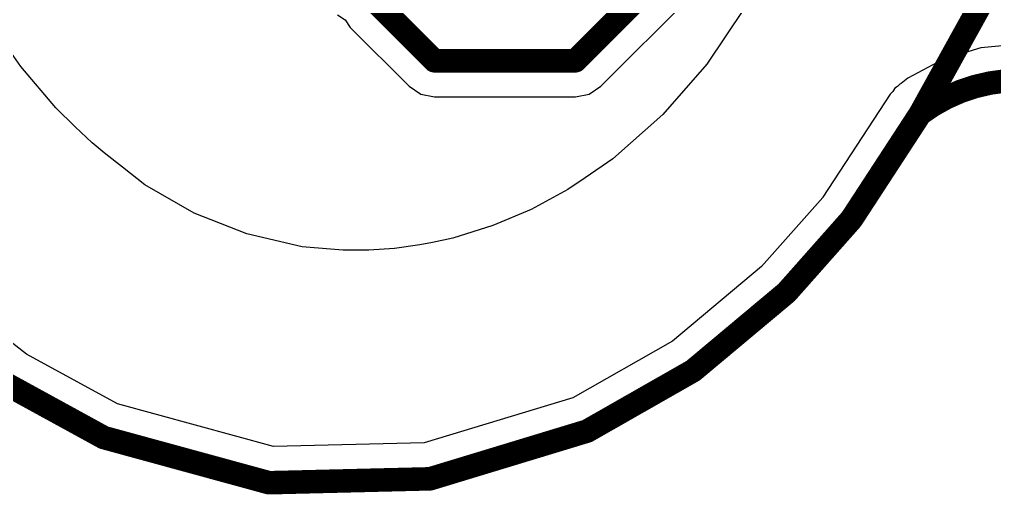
# Model space of a CAD drawing. Header units: inches. Extents: x -30 to 118, y 20 to 51.
# Drawn here: x 93.17 to 101.47, y 20.61 to 24.65 of the extents above; entities that cross this region are included whole.
import ezdxf

# ---------------------------------------------------------------- set-up
doc = ezdxf.new("R2010")
doc.units = ezdxf.units.IN
for name, color, linetype in [('Bottom Layer', 5, 'Continuous'), ('Keep-Out Layer', 6, 'Continuous'), ('Mechanical 1', 6, 'Continuous'), ('Top Layer', 1, 'Continuous'), ('Top Overlay', 2, 'Continuous')]:
    doc.layers.add(name, color=color, linetype=linetype)

msp = doc.modelspace()

# ---------------------------------------------------------------- linework, layer by layer
at = {"layer": 'Bottom Layer'}
for p, q in [((101.3485, 24.4095), (101.0249, 24.3113)), ((101.6849, 24.4426), (101.3485, 24.4095)), ((101.0249, 24.3113), (100.7267, 24.1519)), ((100.7267, 24.1519), (100.6718, 24.1069)), ((100.6169, 24.0658), (100.5992, 24.0394)), ((100.6405, 24.0817), (100.6169, 24.0658)), ((100.6604, 24.102), (100.6405, 24.0817)), ((100.6718, 24.1069), (100.6604, 24.102)), ((100.577, 24.0167), (100.0052, 23.1404)), ((100.5992, 24.0394), (100.577, 24.0167)), ((100.0034, 23.138), (99.4826, 22.55)), ((100.0052, 23.1404), (100.0034, 23.138)), ((99.4826, 22.55), (98.7251, 21.9166)), ((93.2279, 21.8055), (92.5169, 22.3616)), ((98.7251, 21.9166), (97.8774, 21.4336)), ((94.0022, 21.3815), (93.2279, 21.8055)), ((97.8774, 21.4336), (96.6136, 21.0498)), ((95.3297, 21.0186), (94.0022, 21.3815)), ((96.6136, 21.0498), (95.3297, 21.0186))]:
    msp.add_line(p, q, dxfattribs=at)
at = {"layer": 'Keep-Out Layer'}
for points in [[(100.8331, 23.8495, 0.2, 0.2, -0.414214), (102.8166, 23.5697, 0.2, 0.2, 0)], [(100.2547, 22.963, 0.2, 0.2, 0), (100.8331, 23.8495, 0.2, 0.2, 0)], [(100.2392, 22.9429, 0.2, 0.2, 0), (100.2547, 22.963, 0.2, 0.2, 0)], [(99.6964, 22.3301, 0.2, 0.2, 0), (100.2392, 22.9429, 0.2, 0.2, 0)], [(98.9004, 21.6644, 0.2, 0.2, 0), (99.6964, 22.3301, 0.2, 0.2, 0)], [(97.999, 21.1509, 0.2, 0.2, 0), (98.9004, 21.6644, 0.2, 0.2, 0)], [(93.0591, 21.5492, 0.2, 0.2, 0), (93.8869, 21.0959, 0.2, 0.2, 0)], [(96.6627, 20.7451, 0.2, 0.2, 0), (97.999, 21.1509, 0.2, 0.2, 0)], [(93.8869, 21.0959, 0.2, 0.2, 0), (95.2923, 20.7118, 0.2, 0.2, 0)], [(95.2923, 20.7118, 0.2, 0.2, 0), (96.6627, 20.7451, 0.2, 0.2, 0)]]:
    msp.add_lwpolyline(points, format="xyseb", dxfattribs=at)
for points in [[(100.7831, 23.8495, 0.1, 0.1, 1), (100.8831, 23.8495, 0.1, 0.1, 1)], [(100.7831, 23.8495, 0.1, 0.1, 1), (100.8831, 23.8495, 0.1, 0.1, 1)], [(100.2047, 22.963, 0.1, 0.1, 1), (100.3047, 22.963, 0.1, 0.1, 1)], [(100.2047, 22.963, 0.1, 0.1, 1), (100.3047, 22.963, 0.1, 0.1, 1)], [(100.1892, 22.9429, 0.1, 0.1, 1), (100.2892, 22.9429, 0.1, 0.1, 1)], [(100.1892, 22.9429, 0.1, 0.1, 1), (100.2892, 22.9429, 0.1, 0.1, 1)], [(99.6464, 22.3301, 0.1, 0.1, 1), (99.7464, 22.3301, 0.1, 0.1, 1)], [(99.6464, 22.3301, 0.1, 0.1, 1), (99.7464, 22.3301, 0.1, 0.1, 1)], [(98.8504, 21.6644, 0.1, 0.1, 1), (98.9504, 21.6644, 0.1, 0.1, 1)], [(98.8504, 21.6644, 0.1, 0.1, 1), (98.9504, 21.6644, 0.1, 0.1, 1)], [(97.949, 21.1509, 0.1, 0.1, 1), (98.049, 21.1509, 0.1, 0.1, 1)], [(97.949, 21.1509, 0.1, 0.1, 1), (98.049, 21.1509, 0.1, 0.1, 1)], [(93.8369, 21.0959, 0.1, 0.1, 1), (93.9369, 21.0959, 0.1, 0.1, 1)], [(93.8369, 21.0959, 0.1, 0.1, 1), (93.9369, 21.0959, 0.1, 0.1, 1)], [(96.6127, 20.7451, 0.1, 0.1, 1), (96.7127, 20.7451, 0.1, 0.1, 1)], [(96.6127, 20.7451, 0.1, 0.1, 1), (96.7127, 20.7451, 0.1, 0.1, 1)], [(95.2423, 20.7118, 0.1, 0.1, 1), (95.3423, 20.7118, 0.1, 0.1, 1)], [(95.2423, 20.7118, 0.1, 0.1, 1), (95.3423, 20.7118, 0.1, 0.1, 1)]]:
    msp.add_lwpolyline(points, format="xyseb", close=True, dxfattribs=at)
at = {"layer": 'Mechanical 1'}
for points in [[(100.8331, 23.8495, 0.2, 0.2, 0), (101.7574, 25.5181, 0.2, 0.2, 0)], [(100.2547, 22.963, 0.2, 0.2, 0), (100.8331, 23.8495, 0.2, 0.2, 0)], [(100.2392, 22.9429, 0.2, 0.2, 0), (100.2547, 22.963, 0.2, 0.2, 0)], [(99.6964, 22.3301, 0.2, 0.2, 0), (100.2392, 22.9429, 0.2, 0.2, 0)], [(98.9004, 21.6644, 0.2, 0.2, 0), (99.6964, 22.3301, 0.2, 0.2, 0)], [(97.999, 21.1509, 0.2, 0.2, 0), (98.9004, 21.6644, 0.2, 0.2, 0)], [(93.0591, 21.5492, 0.2, 0.2, 0), (93.8869, 21.0959, 0.2, 0.2, 0)], [(96.6627, 20.7451, 0.2, 0.2, 0), (97.999, 21.1509, 0.2, 0.2, 0)], [(93.8869, 21.0959, 0.2, 0.2, 0), (95.2923, 20.7118, 0.2, 0.2, 0)], [(95.2923, 20.7118, 0.2, 0.2, 0), (96.6627, 20.7451, 0.2, 0.2, 0)]]:
    msp.add_lwpolyline(points, format="xyseb", dxfattribs=at)
for points in [[(100.7831, 23.8495, 0.1, 0.1, 1), (100.8831, 23.8495, 0.1, 0.1, 1)], [(100.7831, 23.8495, 0.1, 0.1, 1), (100.8831, 23.8495, 0.1, 0.1, 1)], [(100.2047, 22.963, 0.1, 0.1, 1), (100.3047, 22.963, 0.1, 0.1, 1)], [(100.2047, 22.963, 0.1, 0.1, 1), (100.3047, 22.963, 0.1, 0.1, 1)], [(100.1892, 22.9429, 0.1, 0.1, 1), (100.2892, 22.9429, 0.1, 0.1, 1)], [(100.1892, 22.9429, 0.1, 0.1, 1), (100.2892, 22.9429, 0.1, 0.1, 1)], [(99.6464, 22.3301, 0.1, 0.1, 1), (99.7464, 22.3301, 0.1, 0.1, 1)], [(99.6464, 22.3301, 0.1, 0.1, 1), (99.7464, 22.3301, 0.1, 0.1, 1)], [(98.8504, 21.6644, 0.1, 0.1, 1), (98.9504, 21.6644, 0.1, 0.1, 1)], [(98.8504, 21.6644, 0.1, 0.1, 1), (98.9504, 21.6644, 0.1, 0.1, 1)], [(97.949, 21.1509, 0.1, 0.1, 1), (98.049, 21.1509, 0.1, 0.1, 1)], [(97.949, 21.1509, 0.1, 0.1, 1), (98.049, 21.1509, 0.1, 0.1, 1)], [(93.8369, 21.0959, 0.1, 0.1, 1), (93.9369, 21.0959, 0.1, 0.1, 1)], [(93.8369, 21.0959, 0.1, 0.1, 1), (93.9369, 21.0959, 0.1, 0.1, 1)], [(96.6127, 20.7451, 0.1, 0.1, 1), (96.7127, 20.7451, 0.1, 0.1, 1)], [(96.6127, 20.7451, 0.1, 0.1, 1), (96.7127, 20.7451, 0.1, 0.1, 1)], [(95.2423, 20.7118, 0.1, 0.1, 1), (95.3423, 20.7118, 0.1, 0.1, 1)], [(95.2423, 20.7118, 0.1, 0.1, 1), (95.3423, 20.7118, 0.1, 0.1, 1)]]:
    msp.add_lwpolyline(points, format="xyseb", close=True, dxfattribs=at)
at = {"layer": 'Top Layer'}
for p, q in [((98.1163, 24.0837), (103.0663, 29.0337)), ((95.876, 24.691), (95.9406, 24.6479)), ((95.9406, 24.6479), (95.983, 24.5844)), ((95.983, 24.5844), (96.4837, 24.0837)), ((101.3485, 24.4095), (101.0249, 24.3113)), ((101.6849, 24.4426), (101.3485, 24.4095)), ((101.0249, 24.3113), (100.7267, 24.1519)), ((100.7267, 24.1519), (100.6718, 24.1069)), ((96.4837, 24.0837), (96.4837, 24.0837)), ((96.4837, 24.0837), (96.5829, 24.0174)), ((98.0171, 24.0174), (98.1163, 24.0837)), ((100.6169, 24.0658), (100.5992, 24.0394)), ((100.6405, 24.0817), (100.6169, 24.0658)), ((100.6604, 24.102), (100.6405, 24.0817)), ((100.6718, 24.1069), (100.6604, 24.102)), ((96.5829, 24.0174), (96.7, 23.9941)), ((96.7, 23.9941), (97.9, 23.9941)), ((97.9, 23.9941), (98.0171, 24.0174)), ((97.9, 23.9941), (97.9, 23.9941)), ((100.577, 24.0167), (100.0052, 23.1404)), ((100.5992, 24.0394), (100.577, 24.0167)), ((100.0034, 23.138), (99.4826, 22.55)), ((100.0052, 23.1404), (100.0034, 23.138)), ((99.4826, 22.55), (98.7251, 21.9166)), ((93.2279, 21.8055), (92.5169, 22.3616)), ((98.7251, 21.9166), (97.8774, 21.4336)), ((94.0022, 21.3815), (93.2279, 21.8055)), ((97.8774, 21.4336), (96.6136, 21.0498)), ((95.3297, 21.0186), (94.0022, 21.3815)), ((96.6136, 21.0498), (95.3297, 21.0186))]:
    msp.add_line(p, q, dxfattribs=at)
for points in [[(97.9, 24.3, 0.2, 0.2, 0), (102.85, 29.25, 0.2, 0.2, 0)], [(96.1993, 24.8007, 0.2, 0.2, 0), (96.7, 24.3, 0.2, 0.2, 0)], [(96.7, 24.3, 0.2, 0.2, 0), (97.9, 24.3, 0.2, 0.2, 0)]]:
    msp.add_lwpolyline(points, format="xyseb", dxfattribs=at)
for points in [[(96.65, 24.3, 0.1, 0.1, 1), (96.75, 24.3, 0.1, 0.1, 1)], [(96.65, 24.3, 0.1, 0.1, 1), (96.75, 24.3, 0.1, 0.1, 1)], [(97.85, 24.3, 0.1, 0.1, 1), (97.95, 24.3, 0.1, 0.1, 1)], [(97.85, 24.3, 0.1, 0.1, 1), (97.95, 24.3, 0.1, 0.1, 1)]]:
    msp.add_lwpolyline(points, format="xyseb", close=True, dxfattribs=at)
at = {"layer": 'Top Overlay'}
for p, q in [((99.3363, 24.7439), (99.0181, 24.272)), ((93.1801, 24.2528), (92.9135, 24.6295)), ((93.4785, 23.9007), (93.1801, 24.2528)), ((99.0181, 24.272), (98.6433, 23.8438)), ((93.6424, 23.7384), (93.4785, 23.9007)), ((98.6433, 23.8438), (98.2178, 23.4659)), ((93.6903, 23.6924), (93.6424, 23.7384)), ((93.6424, 23.7384), (93.6424, 23.7384)), ((93.7888, 23.6034), (93.6903, 23.6924)), ((93.8899, 23.5174), (93.7888, 23.6034)), ((93.9935, 23.4344), (93.8899, 23.5174)), ((94.0465, 23.3945), (93.9935, 23.4344)), ((94.2366, 23.2456), (94.0465, 23.3945)), ((98.2178, 23.4659), (97.983, 23.3051)), ((94.6557, 23.0056), (94.2366, 23.2456)), ((97.983, 23.3051), (97.8357, 23.2059)), ((97.8357, 23.2059), (97.5232, 23.0367)), ((95.1051, 22.8285), (94.6557, 23.0056)), ((97.5232, 23.0367), (97.1959, 22.8984)), ((97.1959, 22.8984), (96.8569, 22.7922)), ((95.5752, 22.718), (95.1051, 22.8285)), ((96.5762, 22.7337), (96.3602, 22.7044)), ((96.683, 22.7557), (96.5762, 22.7337)), ((96.8569, 22.7922), (96.683, 22.7557)), ((95.8158, 22.6972), (95.5752, 22.718)), ((95.9245, 22.6898), (95.8158, 22.6972)), ((96.1426, 22.6897), (95.9245, 22.6898)), ((96.3602, 22.7044), (96.1426, 22.6897))]:
    msp.add_line(p, q, dxfattribs=at)

doc.saveas('drawing.dxf')
